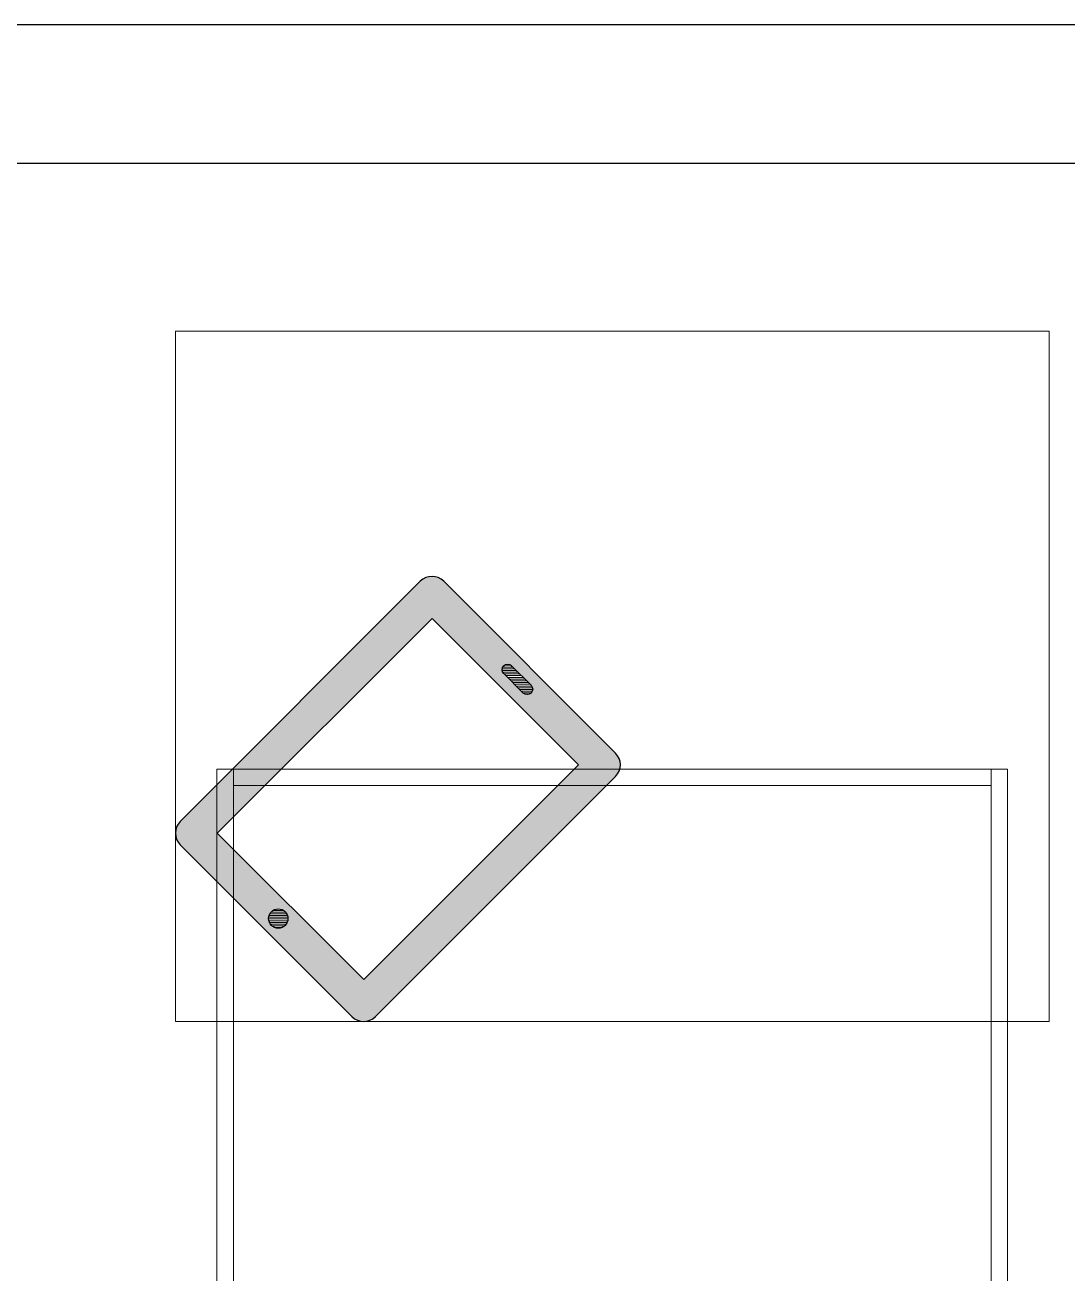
# Model space of a CAD drawing. Header units: feet. Extents: x 7095689 to 7102685, y -5286625 to -5269918.
# Drawn here: x 7100979 to 7101734, y -5273072 to -5272168 of the extents above; entities that cross this region are included whole.
import ezdxf

# ---------------------------------------------------------------- set-up
doc = ezdxf.new("R2010")
doc.units = ezdxf.units.FT
doc.header["$LTSCALE"] = 33
doc.header["$MEASUREMENT"] = 0
for name, color, linetype, lineweight in [('LENS-DIM', 252, 'Continuous', 5), ('LENS-FURNITURE', 13, 'Continuous', 9), ('LENS-PARTITION', 21, 'Continuous', 25)]:
    doc.layers.add(name, color=color, linetype=linetype, lineweight=lineweight)

# ---------------------------------------------------------------- blocks, each defined once
blk = doc.blocks.new('A$C3279b96f')
at = {"layer": 'LENS-DIM', "color": 2}
blk.add_lwpolyline([(2308.735598695465, -10611.78680889215), (2308.735598695465, -748.6035301266237), (-3295.264401304536, -748.6035301256925), (-3295.264401304536, -4510.786808892153), (-3125.264401304536, -4510.786808892153), (-3125.264401304536, -5185.786808892153), (-3295.264401304536, -5185.786808892153), (-3295.264401304536, -10219.78680889215), (-3125.264401304536, -10219.78680889215), (-3125.264401304536, -10611.78680889215), (-2105.264401304536, -10611.78680889215), (-2105.264401291497, -10789.91051111743), (1545.735598698258, -10789.91051111743), (1545.735598695464, -10611.78680889215)], close=True, dxfattribs=at)
blk = doc.blocks.new('TRIAL SET CABINET 633x500')
at = {"layer": 'LENS-FURNITURE'}
h = blk.add_hatch(color=9, dxfattribs=at)
h.dxf.hatch_style = 1
edge = h.paths.add_edge_path()
edge.add_line((-8.54246803093703, -981.9670201920668), (115.9083254579454, -857.5162267031847))
edge.add_arc((107.4230440836399, -849.030945328879), 12.00000000009463, 315, 405)
edge.add_line((115.9083254579454, -840.5456639545736), (-58.03994271345434, -666.5973957831737))
edge.add_arc((-66.52522408775982, -675.0826771574792), 12.00000000009463, 45.00000000000002, 135)
edge.add_line((-75.01050546206531, -666.5973957831737), (-199.4612989509478, -791.0481892720562))
edge.add_arc((-190.9760175766423, -799.5334706454303), 11.99999999943607, 135.0000000031442, 225.0000000031442)
edge.add_line((-199.4612989500165, -808.0187520197359), (-25.5130307786167, -981.967020191136))
edge.add_arc((-17.02774940431148, -973.4817388177615), 11.99999999943605, 224.9999999968574, 314.9999999968578)
h.paths.add_polyline_path([(-17.02774940524252, -955.0969625067663), (89.03826777357607, -849.0309453279477), (-66.52522408775982, -693.4674534666119), (-172.5912412665784, -799.5334706454305)], flags=16)
edge = h.paths.add_edge_path(flags=16)
edge.add_line((-138.2965623782947, -741.9042679787381), (-124.1544267544522, -727.7621323548956))
edge.add_arc((-121.3259996296837, -730.5905594796641), 4.000000000031514, 45.00000000000051, 134.9999999999996, ccw=False)
edge.add_arc((-121.3259996296838, -730.5905594796641), 4.000000000031584, -45.000000000000625, 44.999999999999375, ccw=False)
edge.add_line((-118.4975725049153, -733.4189866044327), (-132.6397081287578, -747.561122228275))
edge.add_arc((-135.4681352535263, -744.7326951035067), 4.000000000031524, 225.0000000000006, 314.99999999999966, ccw=False)
edge.add_arc((-135.4681352535261, -744.7326951035066), 4.000000000031665, 135.0000000000006, 225.0000000000006, ccw=False)
edge = h.paths.add_edge_path(flags=16)
edge.add_arc((44.84409394953398, -910.9027886827243), 7, 0, 360)
at = {"layer": 'LENS-FURNITURE', "lineweight": 0}
h = blk.add_hatch(dxfattribs=at)
h.set_pattern_fill('ANSI31', color=252, scale=10, angle=405)
h.set_pattern_definition([(90, (-3772352.875833935, -3684050.327587578), (-1.25, 2e-16), [])])
edge = h.paths.add_edge_path()
edge.add_line((-138.2965623782947, -741.9042679787381), (-124.1544267544522, -727.7621323548956))
edge.add_arc((-121.3259996296837, -730.5905594796641), 4.000000000031514, 45.00000000000051, 134.9999999999996, ccw=False)
edge.add_arc((-121.3259996296838, -730.5905594796641), 4.000000000031584, -45.000000000000625, 44.999999999999375, ccw=False)
edge.add_line((-118.4975725049153, -733.4189866044327), (-132.6397081287578, -747.561122228275))
edge.add_arc((-135.4681352535263, -744.7326951035067), 4.000000000031524, 225.0000000000006, 314.99999999999966, ccw=False)
edge.add_arc((-135.4681352535261, -744.7326951035066), 4.000000000031665, 135.0000000000006, 225.0000000000006, ccw=False)
edge = h.paths.add_edge_path()
edge.add_arc((44.84409394953398, -910.9027886827243), 7, 0, 360)
at = {"layer": 'LENS-FURNITURE'}
blk.add_lwpolyline([(119.4230440827086, -352.4817388160154), (119.4230440827086, -985.4817388160156), (-380.5769559172913, -985.4817388160156), (-380.5769559172913, -352.4817388160154)], close=True, dxfattribs=at)
at = {"layer": 'LENS-FURNITURE', "color": 146}
for points in [[(338.5359051078558, -352.4817388160154), (338.5359051078558, -985.4817388160156), (356.5359051078559, -985.4817388160156), (356.5359051078559, -352.4817388160154)], [(-63.4640948921442, -382.4817388160154), (-63.4640948921442, -394.4817388160154), (338.5359051078558, -394.4817388160154), (338.5359051078558, -382.4817388160154)], [(-63.4640948921442, -394.4817388160154), (-63.4640948921442, -943.4817388160153), (-51.4640948921442, -943.4817388160153), (-51.4640948921442, -394.4817388160154)], [(-63.4640948921442, -955.4817388160152), (-63.4640948921442, -943.4817388160153), (338.5359051078558, -943.4817388160153), (338.5359051078558, -955.4817388160152)]]:
    blk.add_lwpolyline(points, close=True, dxfattribs=at)
at = {"layer": 'LENS-FURNITURE', "color": 18, "lineweight": 30}
for points in [[(-8.54246803093703, -981.9670201920668), (115.9083254579454, -857.5162267031847, 0.4142135623730951), (115.9083254579454, -840.5456639545736), (-58.03994271345434, -666.5973957831737, 0.4142135623730951), (-75.01050546206531, -666.5973957831737), (-199.4612989509478, -791.0481892720562, 0.4142135623730951), (-199.4612989500165, -808.0187520197359), (-25.51303077861669, -981.967020191136, 0.4142135623730951)], [(-138.2965623782947, -741.9042679787381), (-124.1544267544522, -727.7621323548956, -0.4142135623730951), (-118.4975725049153, -727.7621323548956), (-118.4975725049153, -727.7621323548956, -0.4142135623730951), (-118.4975725049153, -733.4189866044327), (-132.6397081287578, -747.561122228275, -0.4142135623730951), (-138.2965623782947, -747.561122228275), (-138.2965623782947, -747.561122228275, -0.4142135623730951)]]:
    blk.add_lwpolyline(points, format="xyb", close=True, dxfattribs=at)
blk.add_lwpolyline([(-17.02774940524252, -955.0969625067663), (89.03826777357607, -849.0309453279477), (-66.52522408775982, -693.4674534666119), (-172.5912412665784, -799.5334706454305)], close=True, dxfattribs=at)
blk.add_circle((44.84409394953398, -910.9027886827243), 7, dxfattribs=at)

msp = doc.modelspace()

# ---------------------------------------------------------------- linework, layer by layer
at = {"layer": 'LENS-PARTITION'}
msp.add_lwpolyline([(7096839.659702984, -5272268.314394149), (7102443.659702984, -5272268.314394149), (7102443.659702984, -5272168.314394149), (7096839.659702984, -5272168.314394149)], close=True, dxfattribs=at)

# ---------------------------------------------------------------- block references
at = {"layer": 'LENS-DIM', "color": 2}
msp.add_blockref('A$C3279b96f', (7100134.924104287, -5271519.710864022), dxfattribs=at)
at = {"layer": 'LENS-FURNITURE', "rotation": 270}
msp.add_blockref('TRIAL SET CABINET 633x500', (7102073.514594662, -5272770.709390871), dxfattribs=at)

doc.saveas('drawing.dxf')
